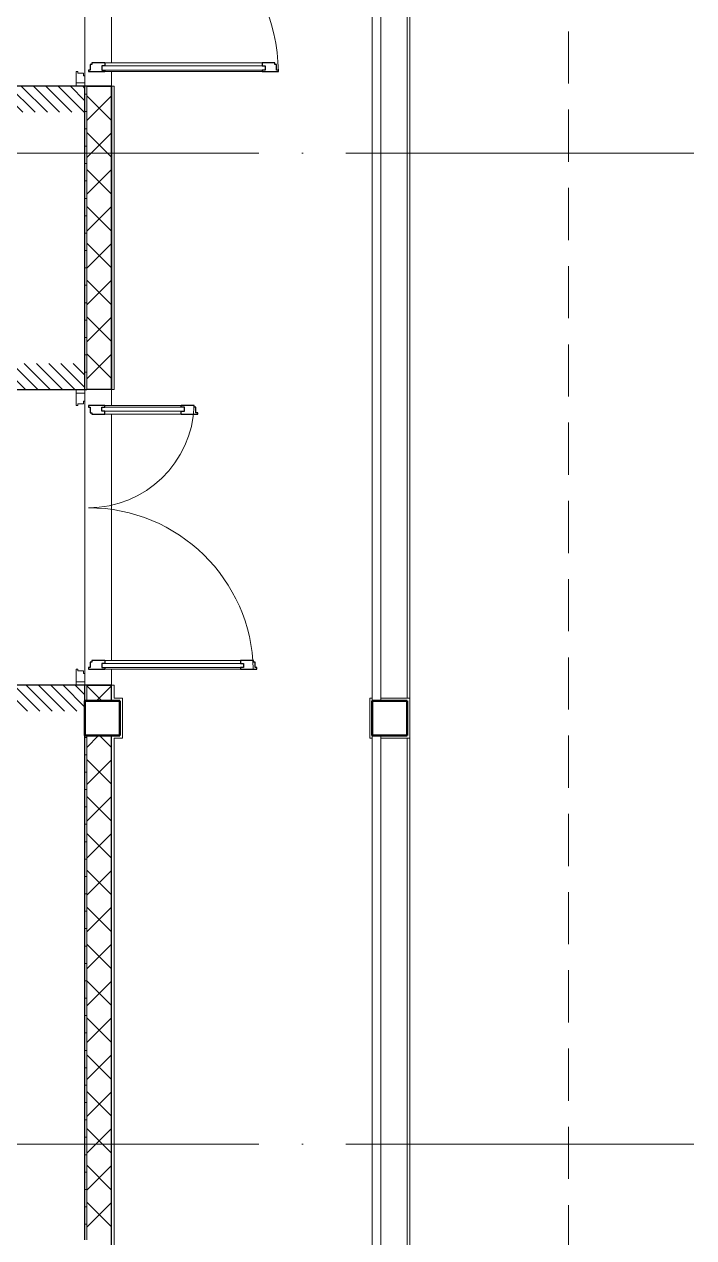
# Model space of a CAD drawing. Header units: millimetres. Extents: x -88595 to 880822, y -1054509 to -148035.
# Drawn here: x 207264 to 211113, y -247790 to -240811 of the extents above; entities that cross this region are included whole.
import ezdxf

# ---------------------------------------------------------------- set-up
doc = ezdxf.new("R2010")
doc.units = ezdxf.units.MM
for name, pattern in [('ADSK_Линия сетки', [25, 20, -2.5, 0, -2.5]), ('ADSK_Сверху', [4.5, 3, -1.5]), ('ADSK_Штриховая_ш2 п1_5', [4.5, 3, -1.5])]:
    doc.linetypes.add(name, pattern=pattern)
for name, color, linetype, lineweight in [('Двери', 7, 'Continuous', 9), ('Линии', 7, 'Continuous', 9), ('Несущие колонны', 7, 'Continuous', 18), ('Оборудование', 7, 'Continuous', 18), ('Ограждение', 7, 'Continuous', 9), ('Оси', 7, 'Continuous', 9), ('Перекрытие', 7, 'Continuous', 18), ('Стены внутренние', 7, 'Continuous', 18), ('Стены наружные', 7, 'Continuous', 18), ('Стены штриховка', 7, 'Continuous', 9)]:
    doc.layers.add(name, color=color, linetype=linetype, lineweight=lineweight)
doc.layers.add('Двери открывание', color=7, linetype='Continuous', lineweight=9, true_color=0xc0c0c0)

# ---------------------------------------------------------------- blocks, each defined once
blk = doc.blocks.new('1 этаж')
at = {"layer": 'Двери', "lineweight": 18, "true_color": 0xff0000}
h = blk.add_hatch(dxfattribs=at)
h.set_pattern_fill('FP_2', color=1, angle=-90, style=0, pattern_type=2)
h.set_pattern_definition([(315, (243467.71, 687882.605), (35.3553, 35.3553), [])])
h.paths.add_polyline_path([(243192.7, 686997.6), (243742.7, 686997.6), (243742.7, 687147.6), (243192.7, 687147.6)])
h.paths.add_polyline_path([(243708.7, 688367.6), (243742.7, 688367.6), (243742.7, 688517.6), (243192.7, 688517.6), (243192.7, 688367.6)])
h = blk.add_hatch(dxfattribs=at)
h.set_pattern_fill('FP_2', color=1, angle=-90, style=0, pattern_type=2)
h.set_pattern_definition([(315, (243467.71, 684677.605), (35.3553, 35.3553), [])])
h.paths.add_polyline_path([(243192.7, 683552.6), (243742.7, 683552.6), (243742.7, 683702.6), (243192.7, 683702.6)])
h.paths.add_polyline_path([(243192.7, 685402.6), (243742.7, 685402.6), (243742.7, 685552.6), (243192.7, 685552.6)])
at = {"layer": 'Двери'}
for p, q in [((243701.7, 687231.6), (243692.7, 687231.6)), ((243692.7, 687231.6), (243692.7, 687167.6)), ((243701.7, 687221.6), (243701.7, 687231.6)), ((243733.7, 687221.6), (243701.7, 687221.6)), ((243733.7, 687206.6), (243733.7, 687221.6)), ((243838.7, 687264.6), (244778.7, 687264.6)), ((243838.7, 687240.6), (243838.7, 687264.6)), ((244778.7, 687240.6), (243838.7, 687240.6)), ((244760.7, 687281.6), (243856.7, 687281.6)), ((243856.7, 687231.6), (244760.7, 687231.6)), ((244778.7, 687264.6), (244778.7, 687240.6)), ((243742.7, 687167.6), (243692.7, 687167.6)), ((243692.7, 687167.6), (243692.7, 687147.6)), ((243692.7, 687167.6), (243742.7, 687167.6)), ((243692.7, 687147.6), (243742.7, 687147.6)), ((243742.7, 687206.6), (243733.7, 687206.6)), ((243742.7, 687167.6), (243742.7, 687206.6)), ((243742.7, 687147.6), (243742.7, 687167.6)), ((243742.7, 685402.6), (243692.7, 685402.6)), ((243692.7, 685402.6), (243692.7, 685382.6)), ((243742.7, 685382.6), (243742.7, 685402.6)), ((243692.7, 685382.6), (243742.7, 685382.6)), ((243742.7, 685382.6), (243692.7, 685382.6)), ((243692.7, 685382.6), (243692.7, 685310.6)), ((243733.7, 685320.6), (243733.7, 685335.6)), ((243733.7, 685335.6), (243742.7, 685335.6)), ((243742.7, 685335.6), (243742.7, 685382.6)), ((243692.7, 685310.6), (243701.7, 685310.6)), ((243701.7, 685310.6), (243701.7, 685320.6)), ((243701.7, 685320.6), (243733.7, 685320.6)), ((243838.7, 685301.6), (243838.7, 685277.6)), ((244314.7, 685301.6), (243838.7, 685301.6)), ((243838.7, 685277.6), (244314.7, 685277.6)), ((244296.7, 685310.6), (243856.7, 685310.6)), ((244314.7, 685277.6), (244314.7, 685301.6)), ((243856.7, 685260.6), (244296.7, 685260.6)), ((243838.7, 683827.6), (244654.7, 683827.6)), ((243838.7, 683803.6), (243838.7, 683827.6)), ((244654.7, 683803.6), (243838.7, 683803.6)), ((244636.7, 683844.6), (243856.7, 683844.6)), ((244654.7, 683827.6), (244654.7, 683803.6)), ((243701.7, 683794.6), (243692.7, 683794.6)), ((243692.7, 683794.6), (243692.7, 683722.6)), ((243701.7, 683784.6), (243701.7, 683794.6)), ((243733.7, 683784.6), (243701.7, 683784.6)), ((243733.7, 683769.6), (243733.7, 683784.6)), ((243742.7, 683769.6), (243733.7, 683769.6)), ((243742.7, 683722.6), (243742.7, 683769.6)), ((243856.7, 683794.6), (244636.7, 683794.6)), ((243742.7, 683722.6), (243692.7, 683722.6)), ((243692.7, 683722.6), (243692.7, 683702.6)), ((243692.7, 683722.6), (243742.7, 683722.6)), ((243692.7, 683702.6), (243742.7, 683702.6)), ((243742.7, 683702.6), (243742.7, 683722.6))]:
    blk.add_line(p, q, dxfattribs=at)
at = {"layer": 'Двери', "lineweight": 30}
for p, q in [((243772.7, 687240.6), (243762.7, 687240.6)), ((243762.7, 687240.6), (243762.7, 687231.6)), ((243762.7, 687231.6), (243856.7, 687231.6)), ((243772.7, 687272.6), (243772.7, 687240.6)), ((243782.7, 687272.6), (243772.7, 687272.6)), ((243856.7, 687281.6), (243782.7, 687281.6)), ((243782.7, 687281.6), (243782.7, 687272.6)), ((243856.7, 687264.6), (243838.7, 687264.6)), ((243838.7, 687264.6), (243838.7, 687240.6)), ((243838.7, 687240.6), (243856.7, 687240.6)), ((243856.7, 687281.6), (243856.7, 687264.6)), ((243856.7, 687240.6), (243856.7, 687231.6)), ((244834.7, 687281.6), (244760.7, 687281.6)), ((244760.7, 687281.6), (244760.7, 687264.6)), ((244760.7, 687264.6), (244778.7, 687264.6)), ((244760.7, 687240.6), (244760.7, 687231.6)), ((244778.7, 687240.6), (244760.7, 687240.6)), ((244760.7, 687231.6), (244854.7, 687231.6)), ((244778.7, 687264.6), (244778.7, 687240.6)), ((244834.7, 687272.6), (244834.7, 687281.6)), ((244844.7, 687272.6), (244834.7, 687272.6)), ((244844.7, 687240.6), (244844.7, 687272.6)), ((244854.7, 687240.6), (244844.7, 687240.6)), ((244854.7, 687231.6), (244854.7, 687240.6)), ((243856.7, 685310.6), (243762.7, 685310.6)), ((243762.7, 685310.6), (243762.7, 685301.6)), ((243762.7, 685301.6), (243772.7, 685301.6)), ((243772.7, 685301.6), (243772.7, 685269.6)), ((243772.7, 685269.6), (243782.7, 685269.6)), ((243782.7, 685269.6), (243782.7, 685260.6)), ((243838.7, 685301.6), (243856.7, 685301.6)), ((243838.7, 685277.6), (243838.7, 685301.6)), ((243856.7, 685277.6), (243838.7, 685277.6)), ((243856.7, 685301.6), (243856.7, 685310.6)), ((243856.7, 685260.6), (243856.7, 685277.6)), ((244370.7, 685310.6), (244296.7, 685310.6)), ((244296.7, 685301.6), (244296.7, 685310.6)), ((244314.7, 685301.6), (244296.7, 685301.6)), ((244296.7, 685277.6), (244314.7, 685277.6)), ((244296.7, 685260.6), (244296.7, 685277.6)), ((244314.7, 685277.6), (244314.7, 685301.6)), ((244370.7, 685301.6), (244370.7, 685310.6)), ((244380.7, 685301.6), (244370.7, 685301.6)), ((244380.7, 685269.6), (244380.7, 685301.6)), ((244390.7, 685269.6), (244380.7, 685269.6)), ((244390.7, 685260.6), (244390.7, 685269.6)), ((243782.7, 685260.6), (243856.7, 685260.6)), ((244296.7, 685260.6), (244390.7, 685260.6)), ((243772.7, 683803.6), (243762.7, 683803.6)), ((243762.7, 683803.6), (243762.7, 683794.6)), ((243772.7, 683835.6), (243772.7, 683803.6)), ((243782.7, 683835.6), (243772.7, 683835.6)), ((243856.7, 683844.6), (243782.7, 683844.6)), ((243782.7, 683844.6), (243782.7, 683835.6)), ((243856.7, 683827.6), (243838.7, 683827.6)), ((243838.7, 683827.6), (243838.7, 683803.6)), ((243838.7, 683803.6), (243856.7, 683803.6)), ((243856.7, 683844.6), (243856.7, 683827.6)), ((243856.7, 683803.6), (243856.7, 683794.6)), ((244710.7, 683844.6), (244636.7, 683844.6)), ((244636.7, 683844.6), (244636.7, 683827.6)), ((244636.7, 683827.6), (244654.7, 683827.6)), ((244636.7, 683803.6), (244636.7, 683794.6)), ((244654.7, 683803.6), (244636.7, 683803.6)), ((244654.7, 683827.6), (244654.7, 683803.6)), ((244710.7, 683835.6), (244710.7, 683844.6)), ((244720.7, 683835.6), (244710.7, 683835.6)), ((244720.7, 683803.6), (244720.7, 683835.6)), ((244730.7, 683803.6), (244720.7, 683803.6)), ((244730.7, 683794.6), (244730.7, 683803.6)), ((243762.7, 683794.6), (243856.7, 683794.6)), ((244636.7, 683794.6), (244730.7, 683794.6))]:
    blk.add_line(p, q, dxfattribs=at)
at = {"layer": 'Двери', "linetype": 'ADSK_Штриховая_ш2 п1_5'}
for p, q in [((243742.7, 687147.6), (243192.7, 687147.6)), ((243742.7, 686997.6), (243742.7, 687147.6)), ((243742.7, 685402.6), (243742.7, 685552.6)), ((243192.7, 685402.6), (243742.7, 685402.6)), ((243742.7, 683702.6), (243192.7, 683702.6)), ((243742.7, 683552.6), (243742.7, 683702.6))]:
    blk.add_line(p, q, dxfattribs=at)
at = {"layer": 'Двери открывание'}
for centre, radius, start, end in [((243762.7, 687211.6), 1092, 1.04943, 90), ((243762.7, 685330.6), 608, 270, 358.11493), ((243762.7, 683774.6), 948, 1.20886, 90)]:
    blk.add_arc(centre, radius, start, end, dxfattribs=at)
at = {"layer": 'Линии', "linetype": 'ADSK_Сверху', "ltscale": 100}
blk.add_line((246523.5, 676362.6), (246523.5, 691164.6), dxfattribs=at)
at = {"layer": 'Несущие колонны', "lineweight": 40}
for p, q in [((243942.7, 683612.6), (243742.7, 683612.6)), ((243742.7, 683612.6), (243742.7, 683412.6)), ((243742.7, 683612.6), (243942.7, 683612.6)), ((243742.7, 683552.6), (243742.7, 683612.6)), ((243942.7, 683412.6), (243942.7, 683612.6)), ((243942.7, 683612.6), (243942.7, 683412.6)), ((245594.7, 683612.6), (245394.7, 683612.6)), ((245394.7, 683612.6), (245394.7, 683412.6)), ((245394.7, 683612.6), (245594.7, 683612.6)), ((245394.7, 683412.6), (245394.7, 683612.6)), ((245594.7, 683412.6), (245594.7, 683612.6)), ((245594.7, 683612.6), (245594.7, 683412.6)), ((243742.7, 683412.6), (243742.7, 683552.6)), ((243742.7, 683412.6), (243942.7, 683412.6)), ((243942.7, 683412.6), (243742.7, 683412.6)), ((245394.7, 683412.6), (245594.7, 683412.6)), ((245594.7, 683412.6), (245394.7, 683412.6))]:
    blk.add_line(p, q, dxfattribs=at)
at = {"layer": 'Ограждение'}
for p, q in [((245394.7, 689212.6), (245394.7, 683612.6)), ((245444.7, 683612.6), (245444.7, 689212.6)), ((245394.7, 683412.6), (245394.7, 678892.6)), ((245444.7, 678892.6), (245444.7, 683412.6))]:
    blk.add_line(p, q, dxfattribs=at)
at = {"layer": 'Оси', "linetype": 'ADSK_Линия сетки', "ltscale": 100}
for p, q in [((247242.7, 686762.6), (175520.4, 686762.6)), ((247242.7, 681062.6), (175520.4, 681062.6))]:
    blk.add_line(p, q, dxfattribs=at)
at = {"layer": 'Перекрытие', "color": 49, "ltscale": 100, "true_color": 0x464646}
for p, q in [((245594.7, 683627.6), (245594.7, 689197.6)), ((245594.7, 678907.6), (245594.7, 683397.6))]:
    blk.add_line(p, q, dxfattribs=at)
at = {"layer": 'Стены внутренние'}
for p, q in [((243894.7, 688367.6), (243894.7, 687281.6)), ((243742.7, 688308.6), (243742.7, 687206.6)), ((243894.7, 687231.6), (243894.7, 687147.6)), ((243894.7, 685402.6), (243894.7, 685310.6)), ((243742.7, 685335.6), (243742.7, 683769.6)), ((243894.7, 685260.6), (243894.7, 683844.6)), ((243894.7, 683794.6), (243894.7, 683702.6))]:
    blk.add_line(p, q, dxfattribs=at)
at = {"layer": 'Стены внутренние', "lineweight": 30}
for p, q in [((243742.7, 687147.6), (243092.7, 687147.6)), ((243742.7, 685402.6), (243742.7, 687147.6)), ((243894.7, 687147.6), (243752.7, 687147.6)), ((243894.7, 687147.6), (243894.7, 685402.6)), ((243192.7, 685402.6), (243742.7, 685402.6)), ((243894.7, 685402.6), (243752.7, 685402.6)), ((243742.7, 683702.6), (243192.7, 683702.6)), ((243742.7, 680512.6), (243742.7, 683702.6)), ((243894.7, 683702.6), (243752.7, 683702.6)), ((243894.7, 683612.6), (243894.7, 683702.6)), ((243894.7, 680360.6), (243894.7, 683412.6))]:
    blk.add_line(p, q, dxfattribs=at)
at = {"layer": 'Стены внутренние', "linetype": 'Continuous', "lineweight": 9}
for p, q in [((243892.7, 686952.9), (243752.7, 687092.9)), ((243752.7, 686950.3), (243892.7, 687090.3)), ((243892.7, 687139.9), (243894.7, 687139.9)), ((243892.7, 686740.8), (243752.7, 686880.8)), ((243752.7, 686738.1), (243892.7, 686878.1)), ((243892.7, 686835.1), (243894.7, 686835.1)), ((243892.7, 686528.7), (243752.7, 686668.7)), ((243752.7, 686526), (243892.7, 686666)), ((243892.7, 686316.5), (243752.7, 686456.5)), ((243752.7, 686313.9), (243892.7, 686453.9)), ((243894.7, 686407.8), (243892.7, 686404.3)), ((243892.7, 686104.4), (243752.7, 686244.4)), ((243752.7, 686101.7), (243892.7, 686241.7)), ((243892.7, 686225.5), (243894.7, 686225.5)), ((243892.7, 685892.3), (243752.7, 686032.3)), ((243752.7, 685889.6), (243892.7, 686029.6)), ((243892.7, 686022.3), (243894.7, 686022.3)), ((243892.7, 685680.2), (243752.7, 685820.2)), ((243752.7, 685677.5), (243892.7, 685817.5)), ((243892.7, 685717.5), (243894.7, 685717.5)), ((243892.7, 685468), (243752.7, 685608)), ((243752.7, 685465.3), (243892.7, 685605.3)), ((243894.3, 685448), (243892.7, 685450.8)), ((243838.9, 683612.6), (243752.7, 683698.8)), ((243809.2, 683612.6), (243892.7, 683696.2)), ((243752.7, 683344), (243821.3, 683412.6)), ((243892.7, 683346.7), (243826.8, 683412.6)), ((243892.7, 683134.6), (243752.7, 683274.6)), ((243752.7, 683131.9), (243892.7, 683271.9)), ((243892.7, 682922.4), (243752.7, 683062.4)), ((243752.7, 682919.8), (243892.7, 683059.8)), ((243894.7, 683008.9), (243892.7, 683012.4)), ((243892.7, 682710.3), (243752.7, 682850.3)), ((243752.7, 682707.6), (243892.7, 682847.6)), ((243892.7, 682872.7), (243894.7, 682872.7)), ((243894.7, 682750.2), (243892.7, 682746.7)), ((243892.7, 682498.2), (243752.7, 682638.2)), ((243752.7, 682495.5), (243892.7, 682635.5)), ((243892.7, 682669.5), (243894.7, 682669.5)), ((243892.7, 682286), (243752.7, 682426)), ((243752.7, 682283.4), (243892.7, 682423.4)), ((243892.7, 682364.7), (243894.7, 682364.7)), ((243892.7, 682073.9), (243752.7, 682213.9)), ((243752.7, 682071.2), (243892.7, 682211.2)), ((243892.7, 681861.8), (243752.7, 682001.8)), ((243752.7, 681859.1), (243892.7, 681999.1)), ((243892.7, 681649.6), (243752.7, 681789.6)), ((243752.7, 681647), (243892.7, 681787)), ((243892.7, 681755.1), (243894.7, 681755.1)), ((243892.7, 681437.5), (243752.7, 681577.5)), ((243752.7, 681434.8), (243892.7, 681574.8)), ((243892.7, 681551.9), (243894.7, 681551.9)), ((243892.7, 681225.4), (243752.7, 681365.4)), ((243752.7, 681222.7), (243892.7, 681362.7)), ((243892.7, 681247.1), (243894.7, 681247.1)), ((243892.7, 681013.2), (243752.7, 681153.2)), ((243752.7, 681010.6), (243892.7, 681150.6)), ((243892.7, 680801.1), (243752.7, 680941.1)), ((243752.7, 680798.4), (243892.7, 680938.4)), ((243892.7, 680589), (243752.7, 680729)), ((243752.7, 680586.3), (243892.7, 680726.3)), ((243894.7, 680773.7), (243892.7, 680777.2)), ((243892.7, 680637.5), (243894.7, 680637.5))]:
    blk.add_line(p, q, dxfattribs=at)
at = {"layer": 'Стены наружные'}
for p, q in [((245609.7, 689309.7), (245609.7, 678795.5)), ((243909.7, 687147.6), (243894.7, 687147.6)), ((243909.7, 687147.6), (243909.7, 685402.6)), ((243894.7, 685402.6), (243909.7, 685402.6)), ((243909.7, 683702.6), (243894.7, 683702.6)), ((243909.7, 683702.6), (243909.7, 683627.6)), ((243909.7, 683627.6), (243957.7, 683627.6)), ((243957.7, 683627.6), (243957.7, 683397.6)), ((245379.7, 683627.6), (245394.7, 683627.6)), ((245379.7, 683397.6), (245379.7, 683627.6)), ((245444.7, 683627.6), (245609.7, 683627.6)), ((243909.7, 683397.6), (243909.7, 680345.6)), ((243957.7, 683397.6), (243909.7, 683397.6)), ((245379.7, 683397.6), (245394.7, 683397.6)), ((245609.7, 683397.6), (245444.7, 683397.6))]:
    blk.add_line(p, q, dxfattribs=at)
at = {"layer": 'Стены наружные', "lineweight": 30}
for p, q in [((243752.7, 687147.6), (243742.7, 687147.6)), ((243742.7, 685402.6), (243752.7, 685402.6)), ((243752.7, 683702.6), (243742.7, 683702.6))]:
    blk.add_line(p, q, dxfattribs=at)
at = {"layer": 'Стены наружные', "linetype": 'Continuous', "lineweight": 9}
for p, q in [((243752.7, 687102.3), (243742.7, 687102.3)), ((243752.7, 687002.3), (243742.7, 687002.3)), ((243752.7, 686902.3), (243742.7, 686902.3)), ((243752.7, 686802.3), (243742.7, 686802.3)), ((243752.7, 686702.3), (243742.7, 686702.3)), ((243752.7, 686602.3), (243742.7, 686602.3)), ((243752.7, 686502.3), (243742.7, 686502.3)), ((243752.7, 686402.3), (243742.7, 686402.3)), ((243752.7, 686302.3), (243742.7, 686302.3)), ((243752.7, 686202.3), (243742.7, 686202.3)), ((243752.7, 686102.3), (243742.7, 686102.3)), ((243752.7, 686002.3), (243742.7, 686002.3)), ((243752.7, 685902.3), (243742.7, 685902.3)), ((243752.7, 685802.3), (243742.7, 685802.3)), ((243752.7, 685702.3), (243742.7, 685702.3)), ((243752.7, 685602.3), (243742.7, 685602.3)), ((243752.7, 685502.3), (243742.7, 685502.3)), ((243752.7, 683702.3), (243742.7, 683702.3)), ((243751.8, 683402.3), (243742.7, 683402.3)), ((243751.8, 683302.3), (243742.7, 683302.3)), ((243751.9, 683202.3), (243742.7, 683202.3)), ((243751.9, 683102.3), (243742.7, 683102.3)), ((243751.9, 683002.3), (243742.7, 683002.3)), ((243752, 682902.3), (243742.7, 682902.3)), ((243752, 682802.3), (243742.7, 682802.3)), ((243752, 682702.3), (243742.7, 682702.3)), ((243752.1, 682602.3), (243742.7, 682602.3)), ((243752.1, 682502.3), (243742.7, 682502.3)), ((243752.1, 682402.3), (243742.7, 682402.3)), ((243752.2, 682302.3), (243742.7, 682302.3)), ((243752.2, 682202.3), (243742.7, 682202.3)), ((243752.2, 682102.3), (243742.7, 682102.3)), ((243752.2, 682002.3), (243742.7, 682002.3)), ((243752.3, 681902.3), (243742.7, 681902.3)), ((243752.3, 681802.3), (243742.7, 681802.3)), ((243752.3, 681702.3), (243742.7, 681702.3)), ((243752.4, 681602.3), (243742.7, 681602.3)), ((243752.4, 681502.3), (243742.7, 681502.3)), ((243752.4, 681402.3), (243742.7, 681402.3)), ((243752.5, 681302.3), (243742.7, 681302.3)), ((243752.5, 681202.3), (243742.7, 681202.3)), ((243752.5, 681102.3), (243742.7, 681102.3)), ((243752.6, 681002.3), (243742.7, 681002.3)), ((243752.6, 680902.3), (243742.7, 680902.3)), ((243752.6, 680802.3), (243742.7, 680802.3)), ((243752.7, 680702.3), (243742.7, 680702.3)), ((243752.7, 680602.3), (243742.7, 680602.3))]:
    blk.add_line(p, q, dxfattribs=at)
at = {"layer": 'Стены штриховка'}
for p, q in [((243752.7, 687147.6), (243752.7, 685402.6)), ((243892.7, 687145.6), (243752.7, 687145.6)), ((243892.7, 685404.6), (243892.7, 687145.6)), ((243752.7, 685404.6), (243892.7, 685404.6)), ((243752.7, 683702.6), (243752.7, 683612.6)), ((243892.7, 683700.6), (243752.7, 683700.6)), ((243892.7, 683612.6), (243892.7, 683700.6)), ((243752.7, 683412.6), (243752.7, 680512.6)), ((243892.7, 680360.6), (243892.7, 683412.6))]:
    blk.add_line(p, q, dxfattribs=at)

msp = doc.modelspace()

# ---------------------------------------------------------------- block references
at = {"layer": 'Оборудование', "color": 5, "true_color": 0x0000ff}
msp.add_blockref('1 этаж', (-36129.5, -928314.5), dxfattribs=at)

doc.saveas('drawing.dxf')
